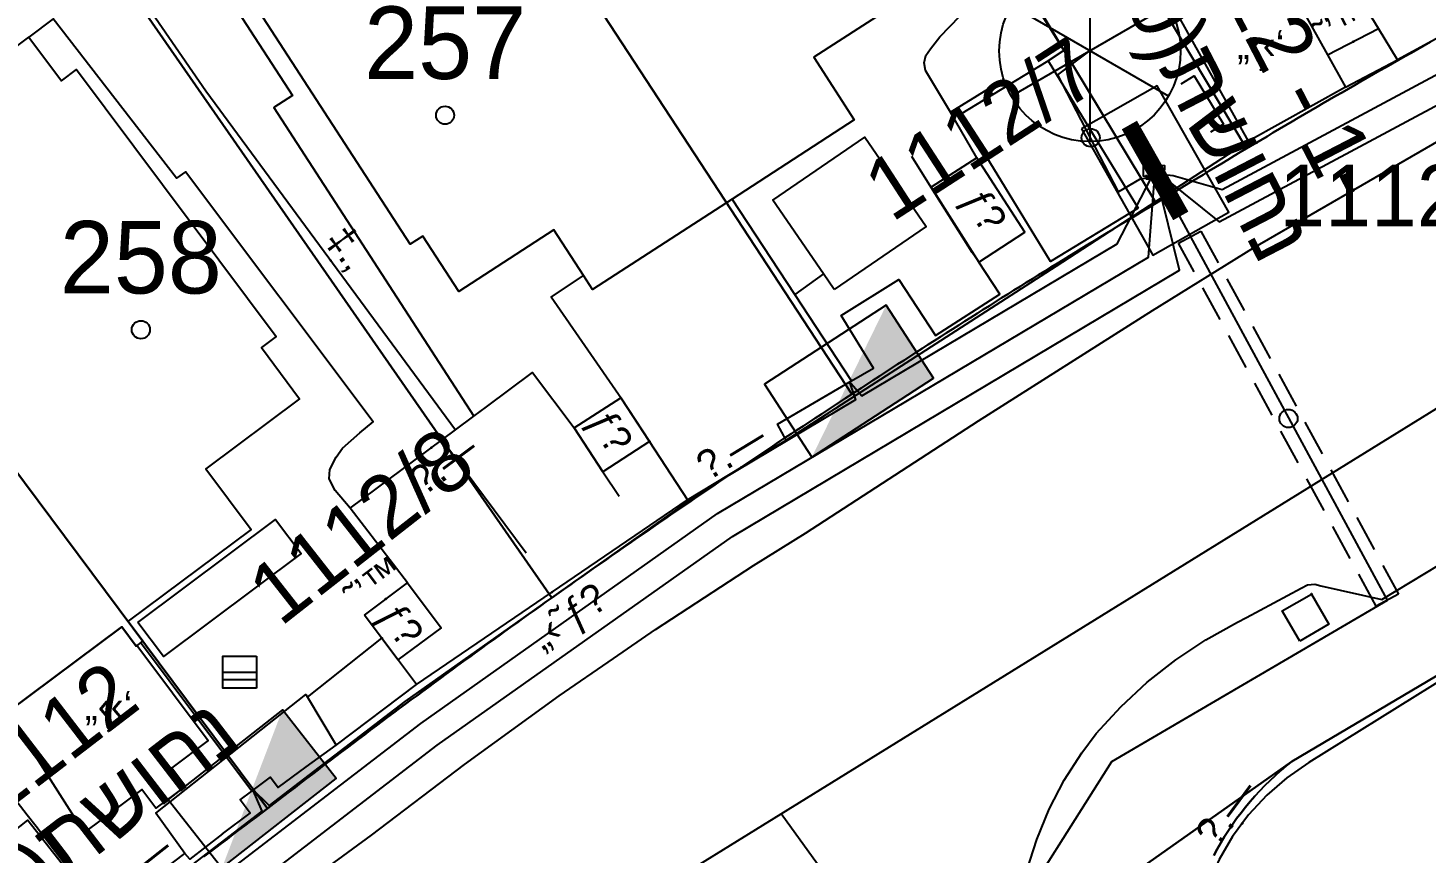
# Model space of a CAD drawing. Header units: metres. Extents: x 218299 to 220222, y 572714 to 574340.
# Drawn here: x 218888.22 to 218926.76, y 573676.2 to 573698.96 of the extents above; entities that cross this region are included whole.
import ezdxf
from ezdxf.enums import TextEntityAlignment as Align

# ---------------------------------------------------------------- set-up
doc = ezdxf.new("R2010")
doc.units = ezdxf.units.M
doc.header["$MEASUREMENT"] = 0
doc.linetypes.add('DASH15', pattern=[1.5, 1, -0.5])
for name, color, linetype in [('1602', 44, 'Continuous'), ('1603', 44, 'Continuous'), ('6091', 102, 'CABLEUNDEXIST03'), ('6151', 102, 'CABLEUNDEXIST03'), ('6241', 7, 'Continuous'), ('6261', 7, 'Continuous'), ('6590', 7, 'Continuous'), ('6701', 7, 'DASH15'), ('6910', 102, 'Continuous'), ('6911', 3, 'Continuous'), ('6916', 7, 'Continuous'), ('A_POINTS', 2, 'Continuous'), ('M2200', 253, 'Continuous'), ('M2207', 253, 'Continuous'), ('M2401', 7, 'Continuous'), ('M2404', 7, 'Continuous'), ('M2407', 253, 'Continuous'), ('M2408', 253, 'Continuous'), ('M2412', 253, 'Continuous'), ('M2420', 253, 'Continuous'), ('M2601', 253, 'Continuous'), ('M2602', 253, 'Continuous'), ('M2604', 253, 'Continuous'), ('M2605', 253, 'Continuous'), ('M2612', 253, 'Continuous'), ('M5203', 253, 'Continuous'), ('M5250', 253, 'Continuous')]:
    doc.layers.add(name, color=color, linetype=linetype)
doc.styles.add('HEBTXT', font='HEBTXT')
doc.styles.add('MAVAT_HEBTXT', font='HEBTXT')
doc.linetypes.add('CABLEUNDEXIST03', pattern='A,3.5,[222,elecad.shx,S=0.01,R=0,X=0,Y=0],1.5', length=5)

# ---------------------------------------------------------------- blocks, each defined once
blk = doc.blocks.new('6261')
blk.add_lwpolyline([(-2, -1.2), (2, -1.2), (2, 1.2), (-2, 1.2)], close=True)
at = {"color": 0}
blk.add_solid([(2, 1.2), (-2, -1.2), (2, -1.2)], dxfattribs=at)
at = {"color": 0, "style": 'HEBTXT'}
blk.add_attdef('PIL_NAME', (2.689, 2.418), '', height=1.7, dxfattribs=at)
at = {"style": 'HEBTXT'}
blk.add_attdef('CAMUT_MONIM', (2.489, 0.218), '', height=1.7, dxfattribs=at)
at = {"color": 0, "style": 'HEBTXT', "flags": 1}
for tag, p in [('TYPE', (2.585, -1.773)), ('MAP_TYPE', (2.689, -3.782))]:
    blk.add_attdef(tag, p, '', height=1.7, dxfattribs=at)
blk = doc.blocks.new('6910')
at = {"layer": 'A_POINTS'}
blk.add_circle((0, 0), 0.25, dxfattribs=at)
at = {"color": 0, "style": 'HEBTXT', "flags": 1}
blk.add_attdef('CODE', (-2.918, 6.399), '', height=1.7, dxfattribs=at)
at = {"color": 0, "style": 'HEBTXT'}
for tag, p in [('PATH', (0.169, 4.708)), ('HTCH', (0.169, 2.708))]:
    blk.add_attdef(tag, text='', height=1.7, dxfattribs=at).set_placement(p, align=Align.MIDDLE_CENTER)
blk = doc.blocks.new('6911')
at = {"layer": 'A_POINTS'}
blk.add_circle((0, 0), 0.25, dxfattribs=at)
at = {"color": 0, "style": 'HEBTXT', "flags": 1}
blk.add_attdef('CODE', (-2.918, 6.399), '', height=1.7, dxfattribs=at)
at = {"color": 0, "style": 'HEBTXT'}
for tag, p in [('PATH', (0.169, 4.708)), ('HTCH', (0.169, 2.708))]:
    blk.add_attdef(tag, text='', height=1.7, dxfattribs=at).set_placement(p, align=Align.MIDDLE_CENTER)
blk = doc.blocks.new('6590')
at = {"color": 0}
for points in [[(0, 2.5), (0, -2.5)], [(2.165, -1.25), (-2.165, 1.25)], [(2.165, 1.25), (-2.165, -1.25)]]:
    blk.add_lwpolyline(points, dxfattribs=at)
blk.add_circle((0, 0), 2.5, dxfattribs=at)
at = {"color": 0, "style": 'HEBTXT'}
blk.add_attdef('CENT_NAME', (2.5, 3), '', height=3, dxfattribs=at)
at = {"color": 0, "style": 'HEBTXT', "flags": 1}
blk.add_attdef('MAP_TYPE', (2.875, -1.593), '', height=3, dxfattribs=at)
blk = doc.blocks.new('6241')
at = {"color": 0}
blk.add_lwpolyline([(-2, -1.2), (2, -1.2), (2, 1.2), (-2, 1.2)], close=True, dxfattribs=at)
blk.add_lwpolyline([(-2, -1.2), (2, -1.2), (2, 1.2), (-2, 1.2)], close=True, dxfattribs=at)
at = {"color": 0, "const_width": 0.48}
blk.add_lwpolyline([(-1.44, 0), (1.44, 0)], dxfattribs=at)
blk.add_lwpolyline([(-1.44, 0), (1.44, 0)], dxfattribs=at)
at = {"color": 0, "style": 'HEBTXT'}
blk.add_attdef('PIL_NAME', (2.42, 1.776), '', height=1.7, dxfattribs=at)
at = {"color": 0, "style": 'HEBTXT', "flags": 1}
for tag, p in [('TYPE', (2.43, -0.61)), ('MAP_TYPE', (2.423, -2.677))]:
    blk.add_attdef(tag, p, '', height=1.7, dxfattribs=at)
blk = doc.blocks.new('6916')
at = {"layer": 'A_POINTS'}
blk.add_circle((0, 0), 0.25, dxfattribs=at)
at = {"color": 0, "style": 'HEBTXT'}
for tag, p in [('HTCH', (0.006, 3.527)), ('PIPE', (0.049, 1.33))]:
    blk.add_attdef(tag, text='', height=1.7, dxfattribs=at).set_placement(p, align=Align.MIDDLE_CENTER)
blk = doc.blocks.new('1603')
at = {"layer": 'A_POINTS'}
blk.add_circle((0, 0), 0.25, dxfattribs=at)
at = {"color": 0, "style": 'HEBTXT'}
blk.add_attdef('PARCEL_NUM', text='', height=2, dxfattribs=at).set_placement((0, 1), align=Align.CENTER)
at = {"color": 0, "style": 'HEBTXT', "flags": 1}
blk.add_attdef('LOT_NUM', text='', height=2, dxfattribs=at).set_placement((0, -2.5), align=Align.CENTER)
blk = doc.blocks.new('M2408')
blk.add_circle((0, 0), 0.025)
at = {"style": 'MAVAT_HEBTXT'}
blk.add_attdef('NAME', text='', height=0.8, dxfattribs=at).set_placement((0, 1.592), align=Align.MIDDLE)
blk = doc.blocks.new('M2604')
blk.add_circle((0, 0), 0.025)
at = {"style": 'MAVAT_HEBTXT'}
blk.add_attdef('NAME', text='', height=0.8, dxfattribs=at).set_placement((0, 1.592), align=Align.MIDDLE)
blk = doc.blocks.new('M2605')
blk.add_circle((0, 0), 0.025)
at = {"style": 'MAVAT_HEBTXT'}
blk.add_attdef('NAME', text='', height=0.8, dxfattribs=at).set_placement((0, 1.592), align=Align.MIDDLE)
blk = doc.blocks.new('M2612')
blk.add_circle((0, 0), 0.025)
at = {"style": 'MAVAT_HEBTXT'}
blk.add_attdef('NAME', text='', height=0.8, dxfattribs=at).set_placement((0, 1.592), align=Align.MIDDLE)
blk = doc.blocks.new('M2207')
blk.add_circle((0, 0), 0.025)
at = {"style": 'MAVAT_HEBTXT'}
blk.add_attdef('NAME', text='', height=0.8, dxfattribs=at).set_placement((0, 1.592), align=Align.MIDDLE)
blk = doc.blocks.new('M2412')
blk.add_circle((0, 0), 0.025)
at = {"style": 'MAVAT_HEBTXT'}
blk.add_attdef('NAME', text='', height=0.8, dxfattribs=at).set_placement((0, 1.592), align=Align.MIDDLE)
blk = doc.blocks.new('M5250')
blk.add_circle((0, 0), 0.025)
at = {"style": 'MAVAT_HEBTXT'}
blk.add_attdef('NAME', text='', height=0.8, dxfattribs=at).set_placement((0, 1.25), align=Align.MIDDLE)
blk = doc.blocks.new('M5203')
for points in [[(1.54, -1.47), (-1.54, -1.47), (-1.54, 1.47), (1.54, 1.47)], [(1.54, 1.47), (1.54, -1.47)], [(-1.54, 0), (1.54, 0)], [(-1.54, -0.66), (1.54, -0.66)]]:
    blk.add_lwpolyline(points)
at = {"style": 'MAVAT_HEBTXT', "flags": 1}
for tag, p in [('MARK', (0, 3.2)), ('HEIGHT', (0, -3.3)), ('NAME', (0, -5.87))]:
    blk.add_attdef(tag, text='', height=0.8, dxfattribs=at).set_placement(p, align=Align.MIDDLE)
blk = doc.blocks.new('111')
at = {"layer": 'M2200'}
for points in [[(218912.699, 573699.973, 585.045), (218909.882, 573698.147, 585.81), (218911.001, 573696.42, 584.28), (218907.632, 573694.237, 584.259), (218903.786, 573691.744, 584.235), (218903.535, 573692.131, 584.405), (218902.724, 573693.383, 584.955), (218900.102, 573691.684, 585), (218899.111, 573693.213, 587.475), (218898.763, 573692.988, 587.407), (218893.815, 573700.622, 587.385)], [(218887.419, 573698.086, 585.787), (218888.249, 573698.706, 585.787), (218888.249, 573698.706, 585.787), (218889.151, 573697.499, 587.317), (218889.563, 573697.807, 587.317), (218895.066, 573690.444, 587.329), (218894.658, 573690.14, 587.329), (218895.713, 573688.729, 584.944), (218893.125, 573686.796, 584.944), (218894.377, 573685.12, 584.179), (218890.99, 573682.589, 584.291), (218891.394, 573682.049, 584.145), (218891.204, 573681.907, 584.145), (218891.204, 573681.907, 584.145), (218890.812, 573682.432, 584.291), (218887.665, 573680.08, 584.269)]]:
    blk.add_polyline3d(points, dxfattribs=at)
at = {"layer": 'M2207'}
for points in [[(218924.541, 573697.321, 582.367), (218924.541, 573697.321, 582.367), (218921.863, 573695.835, 582.367), (218921.863, 573695.835, 582.367), (218919.591, 573699.927, 581.737), (218922.269, 573701.414, 581.737), (218922.269, 573701.414, 581.737), (218922.99, 573700.115, 581.937), (218924.047, 573698.212, 582.23), (218924.541, 573697.321, 582.367)], [(218918.826, 573693.986, 582.412), (218916.409, 573692.51, 582.412), (218913.926, 573696.574, 581.872), (218914.819, 573697.119, 581.872), (218916.343, 573698.05, 581.872), (218916.343, 573698.05, 581.872), (218918.826, 573693.986, 582.412)], [(218910.45, 573691.739, 583.717), (218910.15, 573692.176, 583.717), (218908.758, 573694.204, 583.717), (218911.288, 573695.941, 583.717), (218912.98, 573693.476, 583.717), (218910.45, 573691.739, 583.717)], [(218891.251, 573682.557, 583.976), (218895.052, 573685.398, 583.976), (218895.757, 573684.455, 583.954), (218891.956, 573681.614, 583.954), (218891.251, 573682.557, 583.976)], [(218887.665, 573680.08, 584.167), (218890.812, 573682.432, 584.167), (218891.204, 573681.907, 584.111), (218891.23, 573681.927, 584.111), (218893.196, 573679.297, 583.954), (218892.189, 573678.544, 584.032), (218892.564, 573678.042, 584.01), (218891.748, 573677.433, 584.01), (218891.36, 573677.951, 584.021), (218889.775, 573676.766, 583.841)], [(218884.526, 573669.656, 582.986), (218884.375, 573669.85, 583.003), (218881.383, 573673.657, 583.324), (218883.627, 573675.42, 583.346), (218883.3, 573675.836, 583.296), (218883.036, 573676.173, 583.256), (218882.445, 573676.925, 583.166), (218882.445, 573676.925, 583.166), (218884.987, 573678.923, 583.414), (218886.217, 573677.358, 583.309), (218887.005, 573676.356, 583.242), (218887.105, 573676.228, 583.234), (218888.222, 573677.105, 583.054), (218890.269, 573674.5, 583.054), (218889.183, 573673.647, 583.042), (218889.207, 573673.616, 583.042), (218889.344, 573673.442, 583.042)]]:
    blk.add_polyline3d(points, close=True, dxfattribs=at)
at = {"layer": 'M2401'}
for points in [[(218896.53, 573675.836, 580.52), (218897.691, 573676.686, 580.524), (218900.255, 573678.642, 580.517), (218902.867, 573680.535, 580.5), (218904.368, 573681.567, 580.485), (218905.524, 573682.363, 580.473), (218908.225, 573684.125, 580.435), (218909.659, 573685.022, 580.412), (218914.421, 573688.122, 580.382), (218919.22, 573691.163, 580.312), (218922.006, 573692.891, 580.254), (218929.95, 573697.49, 580.164)], [(218915.76, 573675.711, 580.132), (218916.029, 573676.572, 580.156), (218916.373, 573677.405, 580.18), (218916.789, 573678.205, 580.206), (218917.275, 573678.964, 580.233), (218917.672, 573679.491, 580.252), (218918.346, 573680.226, 580.266), (218919.077, 573680.906, 580.274), (218919.86, 573681.525, 580.279), (218920.69, 573682.079, 580.28), (218921.562, 573682.566, 580.277), (218921.815, 573682.69, 580.275), (218923.315, 573683.503, 580.275), (218923.496, 573683.596, 580.275), (218923.699, 573683.613, 580.275), (218923.858, 573683.569, 580.275), (218925.546, 573683.191, 580.252), (218929.103, 573685.346, 580.14)]]:
    blk.add_polyline3d(points, dxfattribs=at)
at = {"layer": 'M2404'}
for points in [[(218896.53, 573675.836, 580.52), (218897.691, 573676.686, 580.524), (218900.255, 573678.642, 580.517), (218902.867, 573680.535, 580.5), (218904.368, 573681.567, 580.485), (218905.524, 573682.363, 580.473), (218908.225, 573684.125, 580.435), (218909.659, 573685.022, 580.412), (218914.421, 573688.122, 580.382), (218919.22, 573691.163, 580.312), (218922.006, 573692.891, 580.254), (218929.95, 573697.49, 580.164)], [(218915.76, 573675.711, 580.132), (218916.029, 573676.572, 580.156), (218916.373, 573677.405, 580.18), (218916.789, 573678.205, 580.206), (218917.275, 573678.964, 580.233), (218917.672, 573679.491, 580.252), (218918.346, 573680.226, 580.266), (218919.077, 573680.906, 580.274), (218919.86, 573681.525, 580.279), (218920.69, 573682.079, 580.28), (218921.562, 573682.566, 580.277), (218921.815, 573682.69, 580.275), (218923.315, 573683.503, 580.275), (218923.496, 573683.596, 580.275), (218923.699, 573683.613, 580.275), (218923.858, 573683.569, 580.275), (218925.546, 573683.191, 580.252), (218929.103, 573685.346, 580.14)]]:
    blk.add_polyline3d(points, dxfattribs=at)
at = {"layer": 'M2407'}
for points in [[(218913.654, 573696.632, 581.481), (218912.962, 573697.778, 581.481), (218912.932, 573697.992, 581.481), (218912.969, 573698.198, 581.481), (218913.105, 573698.377, 581.481), (218913.357, 573698.708, 581.481), (218914.182, 573699.568, 581.481), (218914.254, 573699.694, 581.481), (218914.185, 573699.847, 581.481), (218908.32, 573709.417, 581.33)], [(218893.285, 573702.256, 581.513), (218892.499, 573701.747, 581.513), (218895.515, 573697.093, 581.52), (218895, 573696.76, 581.52), (218900.515, 573688.251, 581.458)], [(218897.372, 573687.787, 581.544), (218897.744, 573688.087, 581.544), (218892.566, 573694.985, 581.619), (218892.321, 573694.808, 581.619), (218888.918, 573699.207, 581.529), (218888.249, 573698.706, 581.529)], [(218904.587, 573688.728, 581.571), (218902.645, 573691.528, 581.526), (218903.535, 573692.131, 581.526)], [(218910.15, 573692.176, 581.526), (218909.36, 573691.606, 581.526)], [(218895.927, 573680.5, 581.616), (218897.978, 573682.122, 581.573)]]:
    blk.add_polyline3d(points, dxfattribs=at)
at = {"layer": 'M2408'}
for points in [[(218924.541, 573697.321, 580.251), (218925.974, 573698.072, 580.251)], [(218909.12, 573687.586, 580.491), (218916.569, 573692.383, 580.311), (218921.863, 573695.835, 580.251)], [(218898.933, 573680.842, 580.427), (218906.405, 573685.936, 580.427)], [(218895.891, 573678.577, 580.528), (218896.717, 573679.168, 580.468)], [(218893.589, 573676.731, 580.468), (218892.685, 573676.03, 580.468), (218892.552, 573676.182, 580.468)]]:
    blk.add_polyline3d(points, dxfattribs=at)
at = {"layer": 'M2412'}
for points in [[(218914.377, 573695.372, 581.481), (218913.123, 573694.56, 581.481), (218914.432, 573692.492, 580.101), (218915.703, 573693.327, 580.101)], [(218903.284, 573687.923, 581.424), (218904.569, 573688.757, 581.424), (218905.354, 573687.545, 580.494), (218904.069, 573686.712, 580.494), (218904.069, 573686.712, 580.494), (218903.284, 573687.923, 581.424)], [(218897.5, 573682.762, 581.548), (218897.5, 573682.762, 581.548), (218898.687, 573683.649, 581.548), (218898.687, 573683.649, 581.548), (218899.611, 573682.413, 580.408), (218899.611, 573682.413, 580.408), (218898.424, 573681.526, 580.408), (218897.5, 573682.762, 581.548)]]:
    blk.add_polyline3d(points, close=True, dxfattribs=at)
at = {"layer": 'M2420', "linetype": 'Continuous', "lineweight": -3}
for points in [[(218908.988, 573677.282), (218935, 573693.38), (218964.91, 573706.38)], [(218808, 573559.81), (218823.2, 573550.5), (218835.41, 573544.81), (218850.7, 573542.81), (218865.3, 573542.5), (218880.41, 573545.38), (218892.2, 573549.81), (218899.91, 573554.81), (218905.3, 573557.31), (218919.09, 573568.19), (218928.2, 573583.69), (218933.59, 573595.81), (218935.8, 573615), (218936.938, 573617.207), (218933.5, 573635.5), (218931.193, 573638.756), (218930.8, 573639.31), (218921.59, 573659.81), (218908.988, 573677.282)], [(218808, 573559.81), (218822, 573586.19), (218835.7, 573609.12), (218850.8, 573624.81), (218863.09, 573640.19), (218894.3, 573667.88), (218905.3, 573675), (218908.988, 573677.282)]]:
    blk.add_lwpolyline(points, dxfattribs=at)
at = {"layer": 'M2601'}
for points in [[(218888.398, 573704.096, 583.179), (218888.398, 573704.096, 583.179), (218888.398, 573704.096, 583.179), (218893.13, 573697.218, 583.404), (218893.13, 573697.218, 583.404), (218893.13, 573697.218, 583.404)], [(218901.96, 573684.469, 580.634), (218899.633, 573687.593, 581.458)]]:
    blk.add_polyline3d(points, dxfattribs=at)
at = {"layer": 'M2602'}
for points in [[(218920.007, 573697.418, 581.809), (218920.367, 573697.638, 581.809), (218921.181, 573696.304, 581.809), (218920.821, 573696.084, 581.809)], [(218897.104, 573685.709, 581.784), (218896.69, 573686.196, 581.784), (218896.527, 573686.517, 581.784), (218896.545, 573686.778, 581.784), (218896.721, 573687.112, 581.784), (218896.898, 573687.367, 581.784), (218897.372, 573687.787, 581.784), (218897.372, 573687.787, 581.784)], [(218903.284, 573687.923, 581.694), (218904.069, 573686.712, 581.214), (218904.516, 573686.039, 581.034)], [(218898.687, 573683.649, 582.508), (218899.611, 573682.413, 582.508)], [(218893.696, 573678.832, 583.809), (218891.328, 573682, 583.809)], [(218894.391, 573677.903, 581.889), (218893.696, 573678.832, 581.889), (218893.696, 573678.832, 581.889)], [(218893.589, 573676.731, 581.889), (218893.589, 573676.731, 581.889), (218894.351, 573677.301, 581.889), (218894.077, 573677.668, 581.889), (218894.391, 573677.903, 581.889), (218894.909, 573678.29, 581.889), (218895.124, 573678.004, 581.889), (218895.891, 573678.577, 581.889), (218895.891, 573678.577, 581.889)]]:
    blk.add_polyline3d(points, dxfattribs=at)
at = {"layer": 'M2604'}
for points in [[(218893.13, 573697.218, 582.954), (218900.007, 573687.872, 583.134)], [(218910.926, 573689.221, 584.166), (218909.36, 573691.606, 584.051), (218907.632, 573694.237, 583.926)]]:
    blk.add_polyline3d(points, dxfattribs=at)
at = {"layer": 'M2605'}
for points in [[(218909.773, 573709.681, 581.297), (218912.06, 573705.947, 581.368), (218916.091, 573699.434, 581.426), (218916.775, 573698.33, 581.436), (218916.343, 573698.05, 581.436)], [(218933.221, 573706.229, 581.199), (218933.47, 573705.753, 581.199), (218934.337, 573704.101, 581.199), (218934.64, 573703.523, 581.199), (218929.906, 573701.04, 581.199), (218928.897, 573702.787, 581.199), (218927.147, 573701.733, 581.199), (218928.292, 573699.337, 581.244), (218928.292, 573699.337, 581.244), (218925.974, 573698.072, 581.244), (218925.974, 573698.072, 581.244), (218925.451, 573698.942, 581.237), (218924.977, 573699.731, 581.231), (218924.302, 573700.854, 581.222), (218924.302, 573700.854, 581.222)], [(218914.377, 573695.372, 581.481), (218913.654, 573696.632, 581.481), (218914.706, 573697.287, 581.481), (218914.819, 573697.119, 581.481)], [(218904.587, 573688.728, 581.571), (218904.587, 573688.728, 581.571), (218906.405, 573685.936, 581.571), (218906.405, 573685.936, 581.571), (218909.12, 573687.586, 581.571), (218909.12, 573687.586, 581.571), (218908.882, 573688.029, 581.571), (218910.926, 573689.221, 581.571), (218911.53, 573689.574, 581.571), (218910.643, 573691.022, 581.571), (218912.227, 573692.018, 581.571), (218913.236, 573690.477, 581.571), (218915.016, 573691.612, 581.571), (218914.432, 573692.492, 581.571), (218914.251, 573692.765, 581.571), (218913.125, 573694.556, 581.54), (218912.586, 573695.413, 581.526), (218912.586, 573695.413, 581.526)], [(218898.687, 573683.649, 581.391), (218898.687, 573683.649, 581.391), (218897.104, 573685.709, 581.458), (218897.104, 573685.709, 581.458), (218900.007, 573687.872, 581.458), (218900.515, 573688.251, 581.458), (218900.861, 573688.508, 581.458), (218902.128, 573689.452, 581.458), (218903.284, 573687.923, 581.424), (218903.284, 573687.923, 581.424)], [(218935.283, 573685.902, 580.733), (218927.43, 573681.119, 580.823), (218923.531, 573678.697, 580.846), (218922.925, 573678.275, 580.848), (218922.369, 573677.79, 580.848), (218921.869, 573677.247, 580.844), (218921.43, 573676.654, 580.837), (218921.058, 573676.017, 580.828), (218920.756, 573675.343, 580.815), (218920.541, 573674.683, 580.801), (218920.346, 573674.009, 580.81), (218920.229, 573673.318, 580.817), (218920.191, 573672.617, 580.821), (218920.234, 573671.917, 580.823), (218920.355, 573671.226, 580.823), (218920.555, 573670.554, 580.82), (218920.829, 573669.908, 580.815), (218921.175, 573669.298, 580.807), (218921.44, 573668.919, 580.801), (218924.027, 573665.523, 580.801), (218924.027, 573665.523, 580.801), (218926.826, 573667.346, 580.823), (218926.826, 573667.346, 580.823), (218926.826, 573667.346, 580.823)], [(218887.421, 573678.25, 581.638), (218887.421, 573678.25, 581.638), (218888.2, 573677.253, 581.638), (218888.447, 573676.938, 581.638), (218890.319, 573674.496, 581.638), (218890.319, 573674.496, 581.638), (218892.552, 573676.182, 581.638), (218892.552, 573676.182, 581.638), (218891.752, 573677.295, 581.638), (218895.888, 573680.566, 581.616), (218895.927, 573680.5, 581.616), (218896.717, 573679.168, 581.616), (218896.717, 573679.168, 581.616), (218898.933, 573680.842, 581.616), (218898.933, 573680.842, 581.616), (218898.021, 573682.064, 581.573), (218897.5, 573682.762, 581.548), (218897.5, 573682.762, 581.548)]]:
    blk.add_polyline3d(points, dxfattribs=at)
at = {"layer": 'M2612'}
for points in [[(218924.047, 573698.212, 581.559), (218925.451, 573698.942, 581.559)], [(218897.5, 573682.762, 582.868), (218898.687, 573683.649, 582.868)]]:
    blk.add_polyline3d(points, dxfattribs=at)
at = {"layer": 'M5250'}
blk.add_polyline3d([(218923.279, 573682.044, 580.266), (218922.798, 573682.874, 580.297), (218923.603, 573683.34, 580.285), (218924.084, 573682.51, 580.254)], close=True, dxfattribs=at)
at = {"layer": 'M2207'}
ref = blk.add_blockref('M2207', (218922.203, 573697.803), dxfattribs=dict(at, xscale=0.5, yscale=0.5, zscale=0.5))
ref.add_attrib('NAME', '„‹‹‘', dxfattribs={"layer": '0', "height": 0.8, "style": 'MAVAT_HEBTXT'}).set_placement((218922.203, 573698.428), align=Align.MIDDLE)
ref = blk.add_blockref('M2207', (218890.444, 573679.565), dxfattribs=dict(at, xscale=0.5, yscale=0.5, zscale=0.5))
ref.add_attrib('NAME', '„‹‹‘', dxfattribs={"layer": '0', "height": 0.8, "style": 'MAVAT_HEBTXT'}).set_placement((218890.444, 573680.19), align=Align.MIDDLE)
at = {"layer": 'M2408'}
ref = blk.add_blockref('M2408', (218902.669, 573683.389), dxfattribs=dict(at, xscale=0.5, yscale=0.5, zscale=0.5))
ref.add_attrib('NAME', '„‹˜ƒ\x8e', dxfattribs={"layer": '0', "height": 0.8, "rotation": 34.2803, "style": 'MAVAT_HEBTXT'}).set_placement((218903.176, 573682.646), align=Align.MIDDLE)
at = {"layer": 'M2412'}
ref = blk.add_blockref('M2412', (218913.842, 573693.424), dxfattribs=dict(at, xscale=0.5, yscale=0.5, zscale=0.5))
ref.add_attrib('NAME', 'ƒ\x8e', dxfattribs={"layer": '0', "height": 0.8, "rotation": 302.3493, "style": 'MAVAT_HEBTXT'}).set_placement((218914.5, 573693.891), align=Align.MIDDLE)
ref = blk.add_blockref('M2412', (218905.354, 573687.545), dxfattribs=dict(at, xscale=0.5, yscale=0.5, zscale=0.5))
ref.add_attrib('NAME', 'ƒ\x8e', dxfattribs={"layer": '0', "height": 0.8, "rotation": 302.9499, "style": 'MAVAT_HEBTXT'}).set_placement((218904.195, 573687.787), align=Align.MIDDLE)
ref = blk.add_blockref('M2412', (218897.977, 573682.124), dxfattribs=dict(at, xscale=0.5, yscale=0.5, zscale=0.5))
ref.add_attrib('NAME', 'ƒ\x8e', dxfattribs={"layer": '0', "height": 0.8, "rotation": 306.7729, "style": 'MAVAT_HEBTXT'}).set_placement((218898.417, 573682.453), align=Align.MIDDLE)
at = {"layer": 'M2604'}
ref = blk.add_blockref('M2604', (218896.568, 573692.545), dxfattribs=dict(at, xscale=0.5, yscale=0.5, zscale=0.5))
ref.add_attrib('NAME', '‡.‚', dxfattribs={"layer": '0', "height": 0.8, "rotation": 306.3452, "style": 'MAVAT_HEBTXT'}).set_placement((218897.011, 573692.871), align=Align.MIDDLE)
at = {"layer": 'M2605'}
ref = blk.add_blockref('M2605', (218907.883, 573686.834), dxfattribs=dict(at, xscale=0.5, yscale=0.5, zscale=0.5))
ref.add_attrib('NAME', '\x9a.—', dxfattribs={"layer": '0', "height": 0.8, "rotation": 31.2767, "style": 'MAVAT_HEBTXT'}).set_placement((218907.597, 573687.304), align=Align.MIDDLE)
ref = blk.add_blockref('M2605', (218899.343, 573687.377), dxfattribs=dict(at, xscale=0.5, yscale=0.5, zscale=0.5))
ref.add_attrib('NAME', '\x9a.—', dxfattribs={"layer": '0', "height": 0.8, "rotation": 36.6884, "style": 'MAVAT_HEBTXT'}).set_placement((218899.671, 573686.936), align=Align.MIDDLE)
ref = blk.add_blockref('M2605', (218921.693, 573677.009), dxfattribs=dict(at, xscale=0.5, yscale=0.5, zscale=0.5))
ref.add_attrib('NAME', '\x9a.—', dxfattribs={"layer": '0', "height": 0.8, "rotation": 53.5075, "style": 'MAVAT_HEBTXT'}).set_placement((218921.25, 573677.337), align=Align.MIDDLE)
ref = blk.add_blockref('M2605', (218891.593, 573675.458), dxfattribs=dict(at, xscale=0.5, yscale=0.5, zscale=0.5))
ref.add_attrib('NAME', '\x9a.—', dxfattribs={"layer": '0', "height": 0.8, "rotation": 38.3338, "style": 'MAVAT_HEBTXT'}).set_placement((218891.252, 573675.889), align=Align.MIDDLE)
at = {"layer": 'M2612'}
ref = blk.add_blockref('M2612', (218924.749, 573698.577), dxfattribs=dict(at, xscale=0.5, yscale=0.5, zscale=0.5))
ref.add_attrib('NAME', '˜’™', dxfattribs={"layer": '0', "height": 0.8, "rotation": 27.4845, "style": 'MAVAT_HEBTXT'}).set_placement((218924.495, 573699.065), align=Align.MIDDLE)
ref = blk.add_blockref('M2612', (218898.093, 573683.205), dxfattribs=dict(at, xscale=0.5, yscale=0.5, zscale=0.5))
ref.add_attrib('NAME', '˜’™', dxfattribs={"layer": '0', "height": 0.8, "rotation": 36.7729, "style": 'MAVAT_HEBTXT'}).set_placement((218897.764, 573683.646), align=Align.MIDDLE)
at = {"layer": 'M5203', "xscale": 0.3, "yscale": 0.3, "zscale": 0.3}
blk.add_blockref('M5203', (218894.062, 573681.186, 581.535), dxfattribs=at)
at = {"layer": 'M5250', "xscale": 0.5, "yscale": 0.5, "zscale": 0.5}
blk.add_blockref('M5250', (218923.603, 573683.34, 580.285), dxfattribs=at)

msp = doc.modelspace()

# ---------------------------------------------------------------- linework, layer by layer
at = {"layer": '1602'}
for points in [[(218909.016, 573717.089), (218921.814, 573695.63), (218921.6423, 573695.5274), (218921.4708, 573695.4246), (218921.2993, 573695.3217), (218921.1279, 573695.2187), (218920.9565, 573695.1155), (218920.7853, 573695.0121), (218920.6142, 573694.9086), (218920.4431, 573694.805), (218920.2721, 573694.7012), (218920.1013, 573694.5973), (218919.9305, 573694.4932), (218919.7598, 573694.389), (218919.5892, 573694.2846), (218919.324, 573694.122), (218906.434, 573715.527)], [(218926.8798, 573698.5688), (218926.7056, 573698.4705), (218926.5315, 573698.3721), (218926.3575, 573698.2736), (218926.1835, 573698.1748), (218926.0097, 573698.076), (218925.8359, 573697.977), (218925.6622, 573697.8778), (218925.4886, 573697.7785), (218925.3151, 573697.679), (218925.1416, 573697.5794), (218924.9683, 573697.4797), (218924.795, 573697.3798), (218924.6219, 573697.2797), (218924.4488, 573697.1796), (218924.2758, 573697.0792), (218924.1028, 573696.9787), (218923.93, 573696.8781), (218923.7572, 573696.7773), (218923.5846, 573696.6764), (218923.412, 573696.5753), (218923.2395, 573696.4741), (218923.0671, 573696.3727), (218922.8948, 573696.2712), (218922.7225, 573696.1695), (218922.5504, 573696.0677), (218922.3783, 573695.9658), (218922.2063, 573695.8637), (218922.0345, 573695.7614), (218921.814, 573695.63), (218909.016, 573717.089)], [(218906.434, 573715.527), (218919.324, 573694.122), (218919.1525, 573694.0192), (218918.981, 573693.9162), (218918.8097, 573693.813), (218918.6384, 573693.7097), (218918.4672, 573693.6063), (218918.2961, 573693.5027), (218918.1251, 573693.399), (218917.9542, 573693.2952), (218917.7834, 573693.1911), (218917.6126, 573693.087), (218917.442, 573692.9827), (218917.2714, 573692.8782), (218917.101, 573692.7736), (218916.9306, 573692.6689), (218916.7603, 573692.564), (218916.5901, 573692.459), (218916.42, 573692.3538), (218916.25, 573692.2485), (218916.08, 573692.143), (218915.9102, 573692.0374), (218915.7404, 573691.9317), (218915.5707, 573691.8258), (218915.4012, 573691.7198), (218915.2317, 573691.6136), (218915.0623, 573691.5072), (218914.893, 573691.4008), (218914.7238, 573691.2942), (218914.5547, 573691.1874), (218914.3856, 573691.0805), (218914.2167, 573690.9735), (218914.0478, 573690.8663), (218913.8791, 573690.7589), (218913.7104, 573690.6514), (218913.5418, 573690.5438), (218913.3734, 573690.4361), (218913.205, 573690.3282), (218913.0367, 573690.2201), (218912.8685, 573690.1119), (218912.7003, 573690.0036), (218912.5323, 573689.8951), (218912.3644, 573689.7865), (218912.1965, 573689.6777), (218912.0288, 573689.5688), (218911.8611, 573689.4597), (218911.6936, 573689.3505), (218911.5261, 573689.2412), (218911.3587, 573689.1317), (218911.1915, 573689.0221), (218910.931, 573688.851), (218897.263, 573709.766)], [(218897.263, 573709.766), (218910.931, 573688.851), (218910.7632, 573688.7421), (218910.5956, 573688.6331), (218910.428, 573688.5239), (218910.2605, 573688.4146), (218910.0931, 573688.3052), (218909.9258, 573688.1956), (218909.7586, 573688.0858), (218909.5915, 573687.9759), (218909.4245, 573687.8659), (218909.2576, 573687.7558), (218909.0907, 573687.6455), (218908.924, 573687.535), (218908.7573, 573687.4244), (218908.5908, 573687.3137), (218908.4243, 573687.2028), (218908.258, 573687.0918), (218908.0917, 573686.9806), (218907.9255, 573686.8693), (218907.7595, 573686.7579), (218907.5935, 573686.6463), (218907.4276, 573686.5346), (218907.2618, 573686.4227), (218907.0961, 573686.3107), (218906.9305, 573686.1986), (218906.765, 573686.0863), (218906.5996, 573685.9739), (218906.4343, 573685.8613), (218906.2691, 573685.7486), (218906.104, 573685.6357), (218905.9389, 573685.5228), (218905.774, 573685.4096), (218905.6092, 573685.2964), (218905.4444, 573685.1829), (218905.2798, 573685.0694), (218905.1152, 573684.9557), (218904.9508, 573684.8419), (218904.7864, 573684.7279), (218904.6222, 573684.6138), (218904.458, 573684.4995), (218904.294, 573684.3851), (218904.13, 573684.2706), (218903.9662, 573684.1559), (218903.8024, 573684.0411), (218903.6387, 573683.9262), (218903.4752, 573683.8111), (218903.3117, 573683.6959), (218903.1483, 573683.5805), (218902.985, 573683.465), (218902.665, 573683.238), (218888.425, 573703.752)], [(218982.8, 573707.78), (218955.52, 573696.418), (218938, 573687.57), (218923.066, 573678.725), (218900.09, 573662.49), (218885.79, 573650.65), (218882.05, 573647.67), (218870.78, 573637.05), (218868.49, 573634.71), (218857.01, 573622.33), (218846.42, 573609.43), (218841.01, 573603.09), (218833.52, 573592.28), (218829.2, 573585.31), (218826.78, 573581.43)], [(218888.425, 573703.752), (218902.665, 573683.238), (218902.502, 573683.1221), (218902.3391, 573683.0061), (218902.1763, 573682.89), (218902.0135, 573682.7737), (218901.8509, 573682.6572), (218901.6884, 573682.5407), (218901.526, 573682.424), (218901.3637, 573682.3071), (218901.2015, 573682.1901), (218901.0393, 573682.073), (218900.8773, 573681.9558), (218900.7154, 573681.8384), (218900.5536, 573681.7208), (218900.3919, 573681.6032), (218900.2302, 573681.4853), (218900.0687, 573681.3674), (218899.9073, 573681.2493), (218899.746, 573681.1311), (218899.5848, 573681.0127), (218899.4236, 573680.8942), (218899.2626, 573680.7756), (218899.1017, 573680.6568), (218898.9409, 573680.5379), (218898.7802, 573680.4189), (218898.6196, 573680.2997), (218898.4591, 573680.1804), (218898.2987, 573680.0609), (218898.1383, 573679.9413), (218897.9781, 573679.8216), (218897.818, 573679.7018), (218897.658, 573679.5818), (218897.4981, 573679.4616), (218897.3383, 573679.3414), (218897.1786, 573679.2209), (218897.0191, 573679.1004), (218896.8596, 573678.9797), (218896.7002, 573678.8589), (218896.5409, 573678.738), (218896.3817, 573678.6169), (218896.2226, 573678.4957), (218896.0637, 573678.3743), (218895.9048, 573678.2528), (218895.746, 573678.1312), (218895.5874, 573678.0094), (218895.4288, 573677.8875), (218895.2704, 573677.7655), (218895.112, 573677.6433), (218894.831, 573677.426), (218879.912, 573697.436)], [(218893.0757, 573676.0998), (218893.2347, 573676.221), (218893.3939, 573676.3422), (218893.5532, 573676.4631), (218893.7125, 573676.584), (218893.872, 573676.7047), (218894.0316, 573676.8252), (218894.1913, 573676.9456), (218894.351, 573677.0659), (218894.5109, 573677.1861), (218894.6709, 573677.3061), (218894.831, 573677.426), (218895.112, 573677.6433), (218895.2704, 573677.7655), (218895.4288, 573677.8875), (218895.5874, 573678.0094), (218895.746, 573678.1312), (218895.9048, 573678.2528), (218896.0637, 573678.3743), (218896.2226, 573678.4957), (218896.3817, 573678.6169), (218896.5409, 573678.738), (218896.7002, 573678.8589), (218896.8596, 573678.9797), (218897.0191, 573679.1004), (218897.1786, 573679.2209), (218897.3383, 573679.3414), (218897.4981, 573679.4616), (218897.658, 573679.5818), (218897.818, 573679.7018), (218897.9781, 573679.8216), (218898.1383, 573679.9413), (218898.2987, 573680.0609), (218898.4591, 573680.1804), (218898.6196, 573680.2997), (218898.7802, 573680.4189), (218898.9409, 573680.5379), (218899.1017, 573680.6568), (218899.2626, 573680.7756), (218899.4236, 573680.8942), (218899.5848, 573681.0127), (218899.746, 573681.1311), (218899.9073, 573681.2493), (218900.0687, 573681.3674), (218900.2302, 573681.4853), (218900.3919, 573681.6032), (218900.5536, 573681.7208), (218900.7154, 573681.8384), (218900.8773, 573681.9558), (218901.0393, 573682.073), (218901.2015, 573682.1901), (218901.3637, 573682.3071), (218901.526, 573682.424), (218901.6884, 573682.5407), (218901.8509, 573682.6572), (218902.0135, 573682.7737), (218902.1763, 573682.89), (218902.3391, 573683.0061), (218902.502, 573683.1221), (218902.665, 573683.238), (218902.985, 573683.465), (218903.1483, 573683.5805), (218903.3117, 573683.6959), (218903.4752, 573683.8111), (218903.6387, 573683.9262), (218903.8024, 573684.0411), (218903.9662, 573684.1559), (218904.13, 573684.2706), (218904.294, 573684.3851), (218904.458, 573684.4995), (218904.6222, 573684.6138), (218904.7864, 573684.7279), (218904.9508, 573684.8419), (218905.1152, 573684.9557), (218905.2798, 573685.0694), (218905.4444, 573685.1829), (218905.6092, 573685.2964), (218905.774, 573685.4096), (218905.9389, 573685.5228), (218906.104, 573685.6357), (218906.2691, 573685.7486), (218906.4343, 573685.8613), (218906.5996, 573685.9739), (218906.765, 573686.0863), (218906.9305, 573686.1986), (218907.0961, 573686.3107), (218907.2618, 573686.4227), (218907.4276, 573686.5346), (218907.5935, 573686.6463), (218907.7595, 573686.7579), (218907.9255, 573686.8693), (218908.0917, 573686.9806), (218908.258, 573687.0918), (218908.4243, 573687.2028), (218908.5908, 573687.3137), (218908.7573, 573687.4244), (218908.924, 573687.535), (218909.0907, 573687.6455), (218909.2576, 573687.7558), (218909.4245, 573687.8659), (218909.5915, 573687.9759), (218909.7586, 573688.0858), (218909.9258, 573688.1956), (218910.0931, 573688.3052), (218910.2605, 573688.4146), (218910.428, 573688.5239), (218910.5956, 573688.6331), (218910.7632, 573688.7421), (218910.931, 573688.851), (218911.1915, 573689.0221), (218911.3587, 573689.1317), (218911.5261, 573689.2412), (218911.6936, 573689.3505), (218911.8611, 573689.4597), (218912.0288, 573689.5688), (218912.1965, 573689.6777), (218912.3644, 573689.7865), (218912.5323, 573689.8951), (218912.7003, 573690.0036), (218912.8685, 573690.1119), (218913.0367, 573690.2201), (218913.205, 573690.3282), (218913.3734, 573690.4361), (218913.5418, 573690.5438), (218913.7104, 573690.6514), (218913.8791, 573690.7589), (218914.0478, 573690.8663), (218914.2167, 573690.9735), (218914.3856, 573691.0805), (218914.5547, 573691.1874), (218914.7238, 573691.2942), (218914.893, 573691.4008), (218915.0623, 573691.5072), (218915.2317, 573691.6136), (218915.4012, 573691.7198), (218915.5707, 573691.8258), (218915.7404, 573691.9317), (218915.9102, 573692.0374), (218916.08, 573692.143), (218916.25, 573692.2485), (218916.42, 573692.3538), (218916.5901, 573692.459), (218916.7603, 573692.564), (218916.9306, 573692.6689), (218917.101, 573692.7736), (218917.2714, 573692.8782), (218917.442, 573692.9827), (218917.6126, 573693.087), (218917.7834, 573693.1911), (218917.9542, 573693.2952), (218918.1251, 573693.399), (218918.2961, 573693.5027), (218918.4672, 573693.6063), (218918.6384, 573693.7097), (218918.8097, 573693.813), (218918.981, 573693.9162), (218919.1525, 573694.0192), (218919.324, 573694.122), (218919.5892, 573694.2846), (218919.7598, 573694.389), (218919.9305, 573694.4932), (218920.1013, 573694.5973), (218920.2721, 573694.7012), (218920.4431, 573694.805), (218920.6142, 573694.9086), (218920.7853, 573695.0121), (218920.9565, 573695.1155), (218921.1279, 573695.2187), (218921.2993, 573695.3217), (218921.4708, 573695.4246), (218921.6423, 573695.5274), (218921.814, 573695.63), (218922.0345, 573695.7614), (218922.2063, 573695.8637), (218922.3783, 573695.9658), (218922.5504, 573696.0677), (218922.7225, 573696.1695), (218922.8948, 573696.2712), (218923.0671, 573696.3727), (218923.2395, 573696.4741), (218923.412, 573696.5753), (218923.5846, 573696.6764), (218923.7572, 573696.7773), (218923.93, 573696.8781), (218924.1028, 573696.9787), (218924.2758, 573697.0792), (218924.4488, 573697.1796), (218924.6219, 573697.2797), (218924.795, 573697.3798), (218924.9683, 573697.4797), (218925.1416, 573697.5794), (218925.3151, 573697.679), (218925.4886, 573697.7785), (218925.6622, 573697.8778), (218925.8359, 573697.977), (218926.0097, 573698.076), (218926.1835, 573698.1748), (218926.3575, 573698.2736), (218926.5315, 573698.3721), (218926.7056, 573698.4705), (218926.8798, 573698.5688)], [(218879.912, 573697.436), (218894.831, 573677.426), (218894.6709, 573677.3061), (218894.5109, 573677.1861), (218894.351, 573677.0659), (218894.1913, 573676.9456), (218894.0316, 573676.8252), (218893.872, 573676.7047), (218893.7125, 573676.584), (218893.5532, 573676.4631), (218893.3939, 573676.3422), (218893.2347, 573676.221), (218893.0757, 573676.0998)], [(218920.908, 573676.1307), (218921.0028, 573676.3068), (218921.102, 573676.4805), (218921.2055, 573676.6516), (218921.3132, 573676.8201), (218921.4251, 573676.9859), (218921.5411, 573677.1488), (218921.6612, 573677.3088), (218921.7852, 573677.4657), (218921.9131, 573677.6194), (218922.0448, 573677.7699), (218922.1802, 573677.9171), (218922.3193, 573678.0608), (218922.4619, 573678.2011), (218922.608, 573678.3377), (218922.7574, 573678.4706), (218922.9101, 573678.5997), (218923.066, 573678.725), (218938, 573687.57)], [(218900.09, 573662.49), (218923.066, 573678.725), (218922.9101, 573678.5997), (218922.7574, 573678.4706), (218922.608, 573678.3377), (218922.4619, 573678.2011), (218922.3193, 573678.0608), (218922.1802, 573677.9171), (218922.0448, 573677.7699), (218921.9131, 573677.6194), (218921.7852, 573677.4657), (218921.6612, 573677.3088), (218921.5411, 573677.1488), (218921.4251, 573676.9859), (218921.3132, 573676.8201), (218921.2055, 573676.6516), (218921.102, 573676.4805), (218921.0028, 573676.3068), (218920.908, 573676.1307)]]:
    msp.add_lwpolyline(points, dxfattribs=at)
at = {"layer": '6091'}
for points in [[(218919.4678, 573694.9044), (218919.472, 573694.8086), (218919.0808, 573694.8208), (218918.866, 573694.7744), (218918.2887, 573694.4363), (218916.6154, 573697.6647), (218917.4962, 573698.3211)], [(218929.2054, 573582.1869), (218931.1313, 573586.574), (218933.6735, 573595.5789), (218934.9061, 573598.6575), (218936.4543, 573605.2414), (218937.0706, 573609.7823), (218937.3787, 573619.403), (218936.9175, 573623.9668), (218936.0679, 573629.5468), (218934.9894, 573637.7821), (218932.8324, 573644.3242), (218929.751, 573652.0207), (218926.0533, 573657.8701), (218922.8936, 573662.2814), (218918.0794, 573668.1543), (218916.099, 573671.1763), (218916.2531, 573675.7942), (218918.1019, 573678.7189), (218925.6949, 573683.1739), (218919.4279, 573694.7744), (218919.3393, 573694.84), (218919.2516, 573694.8423), (218919.2578, 573694.9044)]]:
    msp.add_lwpolyline(points, dxfattribs=at)
at = {"layer": '6151'}
for points in [[(218919.0478, 573694.9044), (218919.0481, 573694.7966), (218919.6029, 573694.7744), (218921.0549, 573693.6037), (218932.2976, 573699.6299), (218946.5171, 573706.8672), (218958.9123, 573712.5498), (218970.3953, 573717.4819), (218984.4688, 573722.3709), (218984.1842, 573724.7678)], [(218919.1178, 573694.9044), (218919.1154, 573694.8555), (218918.9701, 573694.8639), (218918.9773, 573695.1701), (218919.5476, 573695.1641), (218919.5453, 573694.9119), (218919.7928, 573694.8822), (218921.1387, 573694.4995), (218930.5731, 573699.5565), (218930.03, 573701.1921)], [(218825.8365, 573608.0981), (218827.7816, 573607.3444), (218838.8867, 573621.9573), (218849.4874, 573634.1307), (218857.29, 573642.3782), (218865.7712, 573650.9646), (218877.0795, 573661.0198), (218882.8784, 573666.4042), (218899.5015, 573679.1709), (218907.6435, 573684.9328), (218919.9695, 573692.2765), (218919.3544, 573694.7744), (218919.4373, 573694.8332), (218919.5392, 573694.8327), (218919.5378, 573694.9044)], [(218864.3242, 573652.7313), (218865.5725, 573651.7915), (218876.5751, 573661.5749), (218882.3938, 573666.9777), (218899.0563, 573679.7746), (218907.2343, 573685.562), (218919.1084, 573692.6365), (218919.2735, 573694.7744), (218919.2991, 573694.8291), (218919.3231, 573694.8291), (218919.3278, 573694.9044)], [(218910.8565, 573689.2124), (218911.2099, 573688.8037), (218918.2473, 573692.9965), (218919.1639, 573694.7744), (218919.4024, 573694.7678), (218919.3978, 573694.9044)], [(218910.8565, 573689.2124), (218911.0339, 573688.6988), (218906.8251, 573686.1913), (218898.6111, 573680.3783), (218894.8725, 573677.5071), (218894.4057, 573677.9669)], [(218894.4057, 573677.9669), (218894.672, 573677.3531), (218881.9092, 573667.5511), (218879.5256, 573665.338), (218878.994, 573665.9429)]]:
    msp.add_lwpolyline(points, dxfattribs=at)
at = {"layer": '6701'}
msp.add_lwpolyline([(218926.002, 573683.341), (218925.388, 573683.007), (218919.938, 573693.019), (218920.553, 573693.354)], close=True, dxfattribs=at)

# ---------------------------------------------------------------- block references
msp.add_blockref('111', (0, 0))
at = {"layer": '1603'}
for p, values in [((218899.7226, 573696.5484), {'PARCEL_NUM': '257'}), ((218891.3369, 573690.6316), {'PARCEL_NUM': '258'})]:
    msp.add_blockref('1603', p, dxfattribs=at).add_auto_attribs(values)
at = {"layer": '6241'}
ref = msp.add_blockref('6241', (218919.2928, 573695.0244), dxfattribs=dict(at, rotation=299.4848615399076))
ref.add_attrib('PIL_NAME', '1112', (218922.7145, 573693.4843), dxfattribs={"layer": '0', "color": 0, "height": 1.7, "style": 'HEBTXT'})
at = {"layer": '6261'}
ref = msp.add_blockref('6261', (218910.8565, 573689.2124), dxfattribs=dict(at, rotation=32.95999999998983))
ref.add_attrib('PIL_NAME', '1112/7', (218912.0321, 573693.5766), dxfattribs={"layer": '0', "color": 0, "height": 1.7, "rotation": 32.96, "style": 'HEBTXT'})
ref = msp.add_blockref('6261', (218894.4057, 573677.9669), dxfattribs=dict(at, rotation=38.09999999998825))
ref.add_attrib('PIL_NAME', '1112/8', (218895.1856, 573682.4188), dxfattribs={"layer": '0', "color": 0, "height": 1.7, "rotation": 38.1, "style": 'HEBTXT'})
at = {"layer": '6590'}
msp.add_blockref('6590', (218917.4962, 573698.3211), dxfattribs=at)
at = {"layer": '6910'}
ref = msp.add_blockref('6910', (218891.4859, 573673.9605), dxfattribs=dict(at, rotation=37.5245))
ref.add_attrib('PATH', ' - 1112', dxfattribs={"layer": '0', "color": 0, "height": 1.7, "rotation": 37.5245, "style": 'HEBTXT'}).set_placement((218888.0684, 573678.7563), align=Align.MIDDLE_CENTER)
ref.add_attrib('HTCH', '(50)תשוחנ', dxfattribs={"layer": '0', "color": 0, "height": 1.7, "rotation": 37.5245, "style": 'HEBTXT'}).set_placement((218889.5912, 573676.7736), align=Align.MIDDLE_CENTER)
at = {"layer": '6911'}
ref = msp.add_blockref('6911', (218917.5159, 573695.9273), dxfattribs=dict(at, rotation=297.398))
ref.add_attrib('PATH', '1112 - 1-', dxfattribs={"layer": '0', "color": 0, "height": 1.7, "rotation": 297.398, "style": 'HEBTXT'}).set_placement((218922.8379, 573698.4483), align=Align.MIDDLE_CENTER)
ref.add_attrib('HTCH', '(50)תשוחנ', dxfattribs={"layer": '0', "color": 0, "height": 1.7, "rotation": 297.398, "style": 'HEBTXT'}).set_placement((218920.6183, 573697.2979), align=Align.MIDDLE_CENTER)
at = {"layer": '6916', "rotation": 298.5547}
msp.add_blockref('6916', (218922.9694, 573688.1819), dxfattribs=at)

doc.saveas('drawing.dxf')
